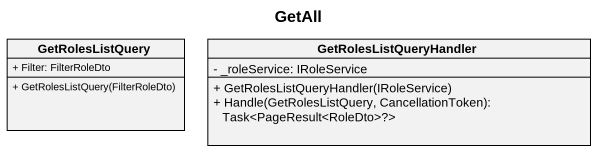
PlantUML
@startuml
title GetAll
hide circle
hide empty members
skinparam classAttributeIconSize 0
class GetRolesListQuery {
  + Filter: FilterRoleDto
  + GetRolesListQuery(FilterRoleDto)
}
class GetRolesListQueryHandler {
  - _roleService: IRoleService
  + GetRolesListQueryHandler(IRoleService)
  + Handle(GetRolesListQuery, CancellationToken): Task<PageResult<RoleDto>?>
}
@enduml
